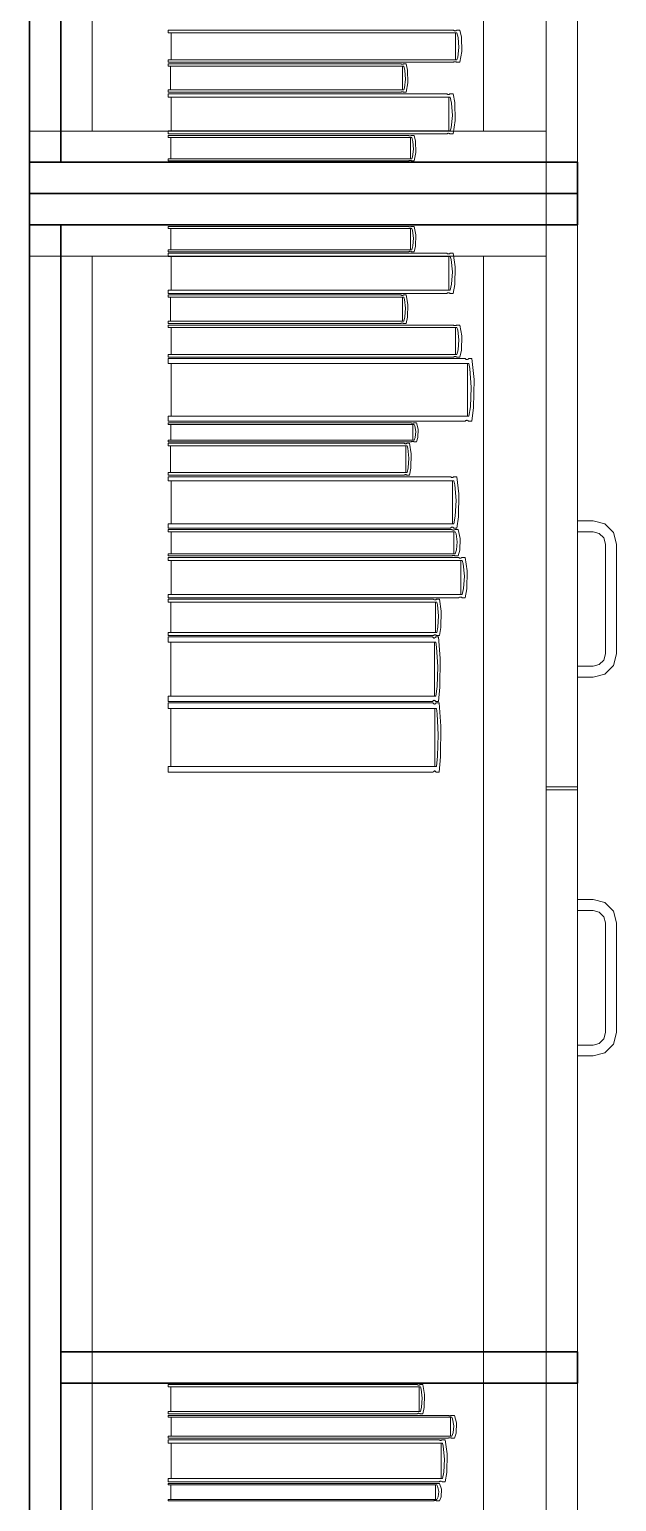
# Model space of a CAD drawing. Header units: inches. Extents: x -38 to 5698, y -33 to 92.
# Drawn here: x 130.12 to 130.495, y 10.685 to 11.626 of the extents above; entities that cross this region are included whole.
import ezdxf

# ---------------------------------------------------------------- set-up
doc = ezdxf.new("R2010")
doc.units = ezdxf.units.IN
doc.header["$MEASUREMENT"] = 0
doc.set_wipeout_variables(frame=1)
doc.linetypes.add('Wipeout_Contour', pattern=[1, 0, -1])
doc.layers.add('Interior - Mobiliario', color=7, linetype='Continuous')

msp = doc.modelspace()

# ---------------------------------------------------------------- linework, layer by layer
at = {"layer": 'Interior - Mobiliario', "color": 175, "linetype": 'Continuous', "lineweight": 13}
for p, q in [((130.13998, 11.54106), (130.13998, 13.00106)), ((130.44998, 13.00106), (130.44998, 11.54106)), ((130.15998, 12.98106), (130.15998, 11.56106)), ((130.40998, 11.56106), (130.40998, 12.98106)), ((130.44998, 12.98106), (130.44998, 11.56106)), ((130.20863, 11.62383), (130.20863, 11.62547)), ((130.20863, 11.62547), (130.39079, 11.62547)), ((130.39301, 11.62383), (130.20863, 11.62383)), ((130.2105, 11.60665), (130.2105, 11.62383)), ((130.39079, 11.62547), (130.39094, 11.62536)), ((130.39094, 11.62536), (130.39118, 11.62524)), ((130.39118, 11.62524), (130.39144, 11.62516)), ((130.39144, 11.62516), (130.39171, 11.62513)), ((130.39171, 11.62513), (130.39198, 11.62513)), ((130.39198, 11.62513), (130.39225, 11.62518)), ((130.39208, 11.62383), (130.39208, 11.60665)), ((130.39225, 11.62518), (130.39251, 11.62526)), ((130.39251, 11.62526), (130.39275, 11.62539)), ((130.39275, 11.62539), (130.39285, 11.62547)), ((130.39285, 11.62547), (130.39487, 11.62547)), ((130.39387, 11.62077), (130.39301, 11.62383)), ((130.39434, 11.61448), (130.39387, 11.62077)), ((130.39487, 11.62547), (130.39589, 11.62098)), ((130.39589, 11.62098), (130.39612, 11.61184)), ((130.39301, 11.60665), (130.39356, 11.60821)), ((130.39356, 11.60821), (130.39434, 11.61448)), ((130.39612, 11.61184), (130.39487, 11.60502)), ((130.20863, 11.60502), (130.20863, 11.60665)), ((130.20863, 11.60665), (130.39301, 11.60665)), ((130.39079, 11.60502), (130.20863, 11.60502)), ((130.20863, 11.60256), (130.20863, 11.60402)), ((130.20863, 11.60402), (130.35725, 11.60402)), ((130.35907, 11.60256), (130.20863, 11.60256)), ((130.21015, 11.58728), (130.21015, 11.60256)), ((130.35725, 11.60402), (130.35738, 11.60392)), ((130.35738, 11.60392), (130.35757, 11.60382)), ((130.35757, 11.60382), (130.35778, 11.60375)), ((130.35778, 11.60375), (130.358, 11.60371)), ((130.358, 11.60371), (130.35823, 11.60372)), ((130.35823, 11.60372), (130.35845, 11.60376)), ((130.35831, 11.60256), (130.35831, 11.58728)), ((130.35845, 11.60376), (130.35866, 11.60384)), ((130.35866, 11.60384), (130.35885, 11.60395)), ((130.35885, 11.60395), (130.35893, 11.60402)), ((130.35893, 11.60402), (130.36059, 11.60402)), ((130.35976, 11.59984), (130.35907, 11.60256)), ((130.36015, 11.59424), (130.35976, 11.59984)), ((130.36059, 11.60402), (130.36142, 11.60003)), ((130.36142, 11.60003), (130.36161, 11.59189)), ((130.39089, 11.6051), (130.39079, 11.60502)), ((130.39112, 11.60522), (130.39089, 11.6051)), ((130.39138, 11.60531), (130.39112, 11.60522)), ((130.39165, 11.60536), (130.39138, 11.60531)), ((130.39192, 11.60536), (130.39165, 11.60536)), ((130.3922, 11.60532), (130.39192, 11.60536)), ((130.39245, 11.60525), (130.3922, 11.60532)), ((130.3927, 11.60513), (130.39245, 11.60525)), ((130.39285, 11.60502), (130.3927, 11.60513)), ((130.39487, 11.60502), (130.39285, 11.60502)), ((130.35907, 11.58728), (130.35952, 11.58866)), ((130.35952, 11.58866), (130.36015, 11.59424)), ((130.36161, 11.59189), (130.36059, 11.58583)), ((130.20863, 11.58583), (130.20863, 11.58728)), ((130.20863, 11.58728), (130.35907, 11.58728)), ((130.35725, 11.58583), (130.20863, 11.58583)), ((130.20863, 11.58277), (130.20863, 11.58483)), ((130.20863, 11.58483), (130.38663, 11.58483)), ((130.3888, 11.58277), (130.20863, 11.58277)), ((130.21045, 11.56122), (130.21045, 11.58277)), ((130.35734, 11.5859), (130.35725, 11.58583)), ((130.35753, 11.58601), (130.35734, 11.5859)), ((130.35774, 11.58608), (130.35753, 11.58601)), ((130.35796, 11.58612), (130.35774, 11.58608)), ((130.35818, 11.58613), (130.35796, 11.58612)), ((130.3584, 11.5861), (130.35818, 11.58613)), ((130.35861, 11.58603), (130.3584, 11.5861)), ((130.35881, 11.58592), (130.35861, 11.58603)), ((130.35893, 11.58583), (130.35881, 11.58592)), ((130.36059, 11.58583), (130.35893, 11.58583)), ((130.38663, 11.58483), (130.38678, 11.58469)), ((130.38678, 11.58469), (130.38701, 11.58454)), ((130.38701, 11.58454), (130.38726, 11.58444)), ((130.38726, 11.58444), (130.38753, 11.5844)), ((130.38753, 11.5844), (130.3878, 11.5844)), ((130.3878, 11.5844), (130.38806, 11.58446)), ((130.38789, 11.58277), (130.38789, 11.56122)), ((130.38806, 11.58446), (130.38831, 11.58457)), ((130.38831, 11.58457), (130.38854, 11.58473)), ((130.38854, 11.58473), (130.38864, 11.58483)), ((130.38864, 11.58483), (130.39062, 11.58483)), ((130.38964, 11.57893), (130.3888, 11.58277)), ((130.39062, 11.58483), (130.39162, 11.5792)), ((130.39162, 11.5792), (130.39184, 11.56773)), ((130.38934, 11.56317), (130.3901, 11.57103)), ((130.3901, 11.57103), (130.38964, 11.57893)), ((130.40998, 11.56106), (130.15998, 11.56106)), ((130.20863, 11.55917), (130.20863, 11.56122)), ((130.20863, 11.56122), (130.3888, 11.56122)), ((130.3888, 11.56122), (130.38934, 11.56317)), ((130.39184, 11.56773), (130.39062, 11.55917)), ((130.44998, 11.56106), (130.40998, 11.56106)), ((130.38663, 11.55917), (130.20863, 11.55917)), ((130.20863, 11.55688), (130.20863, 11.55817)), ((130.20863, 11.55817), (130.36224, 11.55817)), ((130.36412, 11.55688), (130.20863, 11.55688)), ((130.36224, 11.55817), (130.36237, 11.55809)), ((130.36237, 11.55809), (130.36257, 11.55799)), ((130.36257, 11.55799), (130.36279, 11.55793)), ((130.36279, 11.55793), (130.36302, 11.5579)), ((130.36302, 11.5579), (130.36325, 11.55791)), ((130.36325, 11.55791), (130.36348, 11.55794)), ((130.36348, 11.55794), (130.36369, 11.55801)), ((130.36369, 11.55801), (130.36389, 11.55811)), ((130.36389, 11.55811), (130.36398, 11.55817)), ((130.36398, 11.55817), (130.36569, 11.55817)), ((130.36484, 11.55447), (130.36412, 11.55688)), ((130.36524, 11.54951), (130.36484, 11.55447)), ((130.36569, 11.55817), (130.36654, 11.55464)), ((130.36654, 11.55464), (130.36674, 11.54743)), ((130.38673, 11.55927), (130.38663, 11.55917)), ((130.38696, 11.55943), (130.38673, 11.55927)), ((130.38721, 11.55954), (130.38696, 11.55943)), ((130.38747, 11.55959), (130.38721, 11.55954)), ((130.38774, 11.5596), (130.38747, 11.55959)), ((130.388, 11.55955), (130.38774, 11.5596)), ((130.38826, 11.55946), (130.388, 11.55955)), ((130.38849, 11.55931), (130.38826, 11.55946)), ((130.38864, 11.55917), (130.38849, 11.55931)), ((130.39062, 11.55917), (130.38864, 11.55917)), ((130.44998, 11.54106), (130.13998, 11.54106)), ((130.13998, 11.50106), (130.13998, 10.04106)), ((130.44998, 11.50106), (130.13998, 11.50106)), ((130.36654, 11.48747), (130.36674, 11.49468)), ((130.44998, 10.04106), (130.44998, 11.50106)), ((130.36412, 11.48523), (130.20863, 11.48523)), ((130.20863, 11.48523), (130.20863, 11.48394)), ((130.36484, 11.48764), (130.36412, 11.48523)), ((130.36524, 11.4926), (130.36484, 11.48764)), ((130.36569, 11.48394), (130.36654, 11.48747)), ((130.40998, 11.48106), (130.15998, 11.48106)), ((130.20863, 11.48394), (130.36224, 11.48394)), ((130.38663, 11.48294), (130.20863, 11.48294)), ((130.20863, 11.48294), (130.20863, 11.48089)), ((130.20863, 11.48089), (130.3888, 11.48089)), ((130.21045, 11.48089), (130.21045, 11.45934)), ((130.36224, 11.48394), (130.36237, 11.48403)), ((130.36237, 11.48403), (130.36257, 11.48412)), ((130.36257, 11.48412), (130.36279, 11.48418)), ((130.36279, 11.48418), (130.36302, 11.48421)), ((130.36302, 11.48421), (130.36325, 11.4842)), ((130.36325, 11.4842), (130.36348, 11.48417)), ((130.36348, 11.48417), (130.36369, 11.4841)), ((130.36369, 11.4841), (130.36389, 11.484)), ((130.36389, 11.484), (130.36398, 11.48394)), ((130.36398, 11.48394), (130.36569, 11.48394)), ((130.38673, 11.48284), (130.38663, 11.48294)), ((130.38696, 11.48268), (130.38673, 11.48284)), ((130.38721, 11.48257), (130.38696, 11.48268)), ((130.38747, 11.48252), (130.38721, 11.48257)), ((130.38774, 11.48251), (130.38747, 11.48252)), ((130.388, 11.48256), (130.38774, 11.48251)), ((130.38789, 11.45934), (130.38789, 11.48089)), ((130.38826, 11.48266), (130.388, 11.48256)), ((130.38849, 11.4828), (130.38826, 11.48266)), ((130.38864, 11.48294), (130.38849, 11.4828)), ((130.39062, 11.48294), (130.38864, 11.48294)), ((130.3888, 11.48089), (130.38934, 11.47894)), ((130.38934, 11.47894), (130.3901, 11.47108)), ((130.39184, 11.47438), (130.39062, 11.48294)), ((130.44998, 11.48106), (130.40998, 11.48106)), ((130.3901, 11.47108), (130.38964, 11.46318)), ((130.39162, 11.46291), (130.39184, 11.47438)), ((130.3888, 11.45934), (130.20863, 11.45934)), ((130.20863, 11.45934), (130.20863, 11.45729)), ((130.20863, 11.45729), (130.38663, 11.45729)), ((130.38663, 11.45729), (130.38678, 11.45742)), ((130.38678, 11.45742), (130.38701, 11.45757)), ((130.38701, 11.45757), (130.38726, 11.45767)), ((130.38726, 11.45767), (130.38753, 11.45771)), ((130.38753, 11.45771), (130.3878, 11.45771)), ((130.3878, 11.45771), (130.38806, 11.45765)), ((130.38806, 11.45765), (130.38831, 11.45754)), ((130.38831, 11.45754), (130.38854, 11.45739)), ((130.38854, 11.45739), (130.38864, 11.45729)), ((130.38864, 11.45729), (130.39062, 11.45729)), ((130.38964, 11.46318), (130.3888, 11.45934)), ((130.39062, 11.45729), (130.39162, 11.46291)), ((130.35725, 11.45629), (130.20863, 11.45629)), ((130.20863, 11.45629), (130.20863, 11.45483)), ((130.20863, 11.45483), (130.35907, 11.45483)), ((130.21015, 11.45483), (130.21015, 11.43955)), ((130.35734, 11.45622), (130.35725, 11.45629)), ((130.35753, 11.4561), (130.35734, 11.45622)), ((130.35774, 11.45603), (130.35753, 11.4561)), ((130.35796, 11.45599), (130.35774, 11.45603)), ((130.35818, 11.45598), (130.35796, 11.45599)), ((130.3584, 11.45602), (130.35818, 11.45598)), ((130.35831, 11.43955), (130.35831, 11.45483)), ((130.35861, 11.45608), (130.3584, 11.45602)), ((130.35881, 11.45619), (130.35861, 11.45608)), ((130.35893, 11.45629), (130.35881, 11.45619)), ((130.36059, 11.45629), (130.35893, 11.45629)), ((130.35907, 11.45483), (130.35952, 11.45345)), ((130.35952, 11.45345), (130.36015, 11.44787)), ((130.36015, 11.44787), (130.35976, 11.44227)), ((130.36161, 11.45022), (130.36059, 11.45629)), ((130.36142, 11.44208), (130.36161, 11.45022)), ((130.35907, 11.43955), (130.20863, 11.43955)), ((130.20863, 11.43955), (130.20863, 11.43809)), ((130.20863, 11.43809), (130.35725, 11.43809)), ((130.35725, 11.43809), (130.35738, 11.43819)), ((130.35738, 11.43819), (130.35757, 11.43829)), ((130.35757, 11.43829), (130.35778, 11.43836)), ((130.35778, 11.43836), (130.358, 11.4384)), ((130.358, 11.4384), (130.35823, 11.43839)), ((130.35823, 11.43839), (130.35845, 11.43835)), ((130.35845, 11.43835), (130.35866, 11.43827)), ((130.35866, 11.43827), (130.35885, 11.43816)), ((130.35885, 11.43816), (130.35893, 11.43809)), ((130.35893, 11.43809), (130.36059, 11.43809)), ((130.35976, 11.44227), (130.35907, 11.43955)), ((130.36059, 11.43809), (130.36142, 11.44208)), ((130.39079, 11.43709), (130.20863, 11.43709)), ((130.20863, 11.43709), (130.20863, 11.43546)), ((130.20863, 11.43546), (130.39301, 11.43546)), ((130.2105, 11.43546), (130.2105, 11.41828)), ((130.39089, 11.43701), (130.39079, 11.43709)), ((130.39112, 11.43689), (130.39089, 11.43701)), ((130.39138, 11.4368), (130.39112, 11.43689)), ((130.39165, 11.43676), (130.39138, 11.4368)), ((130.39192, 11.43675), (130.39165, 11.43676)), ((130.3922, 11.43679), (130.39192, 11.43675)), ((130.39208, 11.41828), (130.39208, 11.43546)), ((130.39245, 11.43687), (130.3922, 11.43679)), ((130.3927, 11.43698), (130.39245, 11.43687)), ((130.39285, 11.43709), (130.3927, 11.43698)), ((130.39487, 11.43709), (130.39285, 11.43709)), ((130.39301, 11.43546), (130.39356, 11.43391)), ((130.39356, 11.43391), (130.39434, 11.42764)), ((130.39612, 11.43027), (130.39487, 11.43709)), ((130.39589, 11.42113), (130.39612, 11.43027)), ((130.39387, 11.42134), (130.39301, 11.41828)), ((130.39434, 11.42764), (130.39387, 11.42134)), ((130.39487, 11.41664), (130.39589, 11.42113)), ((130.39301, 11.41828), (130.20863, 11.41828)), ((130.20863, 11.41828), (130.20863, 11.41664)), ((130.20863, 11.41664), (130.39079, 11.41664)), ((130.39839, 11.41564), (130.20863, 11.41564)), ((130.20863, 11.41564), (130.20863, 11.41244)), ((130.20863, 11.41244), (130.4007, 11.41244)), ((130.21057, 11.41244), (130.21057, 11.37879)), ((130.39079, 11.41664), (130.39094, 11.41675)), ((130.39094, 11.41675), (130.39118, 11.41687)), ((130.39118, 11.41687), (130.39144, 11.41695)), ((130.39144, 11.41695), (130.39171, 11.41698)), ((130.39171, 11.41698), (130.39198, 11.41698)), ((130.39198, 11.41698), (130.39225, 11.41693)), ((130.39225, 11.41693), (130.39251, 11.41685)), ((130.39251, 11.41685), (130.39275, 11.41672)), ((130.39275, 11.41672), (130.39285, 11.41664)), ((130.39285, 11.41664), (130.39487, 11.41664)), ((130.39849, 11.41549), (130.39839, 11.41564)), ((130.39874, 11.41524), (130.39849, 11.41549)), ((130.399, 11.41507), (130.39874, 11.41524)), ((130.39928, 11.41498), (130.399, 11.41507)), ((130.39957, 11.41497), (130.39928, 11.41498)), ((130.39985, 11.41505), (130.39957, 11.41497)), ((130.39973, 11.37879), (130.39973, 11.41244)), ((130.40012, 11.4152), (130.39985, 11.41505)), ((130.40037, 11.41543), (130.40012, 11.4152)), ((130.40053, 11.41564), (130.40037, 11.41543)), ((130.40264, 11.41564), (130.40053, 11.41564)), ((130.4007, 11.41244), (130.40128, 11.4094)), ((130.40395, 11.40229), (130.40264, 11.41564)), ((130.40128, 11.4094), (130.40209, 11.39712)), ((130.4037, 11.38437), (130.40395, 11.40229)), ((130.40209, 11.39712), (130.40159, 11.38479)), ((130.40159, 11.38479), (130.4007, 11.37879)), ((130.40264, 11.37559), (130.4037, 11.38437)), ((130.4007, 11.37879), (130.20863, 11.37879)), ((130.20863, 11.37879), (130.20863, 11.37559)), ((130.20863, 11.37559), (130.39839, 11.37559)), ((130.36378, 11.37459), (130.20863, 11.37459)), ((130.20863, 11.37459), (130.20863, 11.37363)), ((130.20863, 11.37363), (130.36567, 11.37363)), ((130.21022, 11.37363), (130.21022, 11.36351)), ((130.36387, 11.37454), (130.36378, 11.37459)), ((130.36407, 11.37447), (130.36387, 11.37454)), ((130.36428, 11.37442), (130.36407, 11.37447)), ((130.36451, 11.37439), (130.36428, 11.37442)), ((130.36475, 11.37439), (130.36451, 11.37439)), ((130.36498, 11.37441), (130.36475, 11.37439)), ((130.36488, 11.36351), (130.36488, 11.37363)), ((130.3652, 11.37446), (130.36498, 11.37441)), ((130.3654, 11.37452), (130.3652, 11.37446)), ((130.36554, 11.37459), (130.3654, 11.37452)), ((130.36726, 11.37459), (130.36554, 11.37459)), ((130.36567, 11.37363), (130.36614, 11.37271)), ((130.36614, 11.37271), (130.36681, 11.36902)), ((130.36832, 11.37057), (130.36726, 11.37459)), ((130.39839, 11.37559), (130.39854, 11.3758)), ((130.39854, 11.3758), (130.39879, 11.37603)), ((130.39879, 11.37603), (130.39907, 11.37619)), ((130.39907, 11.37619), (130.39935, 11.37626)), ((130.39935, 11.37626), (130.39963, 11.37625)), ((130.39963, 11.37625), (130.39991, 11.37616)), ((130.39991, 11.37616), (130.40018, 11.37599)), ((130.40018, 11.37599), (130.40043, 11.37574)), ((130.40043, 11.37574), (130.40053, 11.37559)), ((130.40053, 11.37559), (130.40264, 11.37559)), ((130.36567, 11.36351), (130.20863, 11.36351)), ((130.20863, 11.36351), (130.20863, 11.36255)), ((130.36411, 11.36268), (130.36433, 11.36273)), ((130.36433, 11.36273), (130.36457, 11.36275)), ((130.36457, 11.36275), (130.3648, 11.36275)), ((130.3648, 11.36275), (130.36503, 11.36272)), ((130.36503, 11.36272), (130.36525, 11.36267)), ((130.3664, 11.36532), (130.36567, 11.36351)), ((130.36681, 11.36902), (130.3664, 11.36532)), ((130.36726, 11.36255), (130.36813, 11.36519)), ((130.36813, 11.36519), (130.36832, 11.37057)), ((130.20863, 11.36255), (130.36378, 11.36255)), ((130.35936, 11.36155), (130.20863, 11.36155)), ((130.20863, 11.36155), (130.20863, 11.35992)), ((130.20863, 11.35992), (130.36121, 11.35992)), ((130.21017, 11.35992), (130.21017, 11.3428)), ((130.35945, 11.36147), (130.35936, 11.36155)), ((130.35964, 11.36135), (130.35945, 11.36147)), ((130.35986, 11.36126), (130.35964, 11.36135)), ((130.36008, 11.36121), (130.35986, 11.36126)), ((130.36031, 11.36121), (130.36008, 11.36121)), ((130.36053, 11.36125), (130.36031, 11.36121)), ((130.36044, 11.3428), (130.36044, 11.35992)), ((130.36075, 11.36132), (130.36053, 11.36125)), ((130.36094, 11.36144), (130.36075, 11.36132)), ((130.36107, 11.36155), (130.36094, 11.36144)), ((130.36275, 11.36155), (130.36107, 11.36155)), ((130.36121, 11.35992), (130.36166, 11.35837)), ((130.36166, 11.35837), (130.36231, 11.35213)), ((130.36378, 11.35475), (130.36275, 11.36155)), ((130.36359, 11.34564), (130.36378, 11.35475)), ((130.36378, 11.36255), (130.36391, 11.36262)), ((130.36391, 11.36262), (130.36411, 11.36268)), ((130.36525, 11.36267), (130.36545, 11.3626)), ((130.36545, 11.3626), (130.36554, 11.36255)), ((130.36554, 11.36255), (130.36726, 11.36255)), ((130.36191, 11.34585), (130.36121, 11.3428)), ((130.36231, 11.35213), (130.36191, 11.34585)), ((130.36275, 11.34117), (130.36359, 11.34564)), ((130.36121, 11.3428), (130.20863, 11.3428)), ((130.20863, 11.3428), (130.20863, 11.34117)), ((130.20863, 11.34117), (130.35936, 11.34117)), ((130.38893, 11.34017), (130.20863, 11.34017)), ((130.20863, 11.34017), (130.20863, 11.33755)), ((130.20863, 11.33755), (130.39113, 11.33755)), ((130.21048, 11.33755), (130.21048, 11.31)), ((130.35936, 11.34117), (130.35949, 11.34128)), ((130.35949, 11.34128), (130.35969, 11.3414)), ((130.35969, 11.3414), (130.35991, 11.34148)), ((130.35991, 11.34148), (130.36013, 11.34151)), ((130.36013, 11.34151), (130.36036, 11.34151)), ((130.36036, 11.34151), (130.36058, 11.34146)), ((130.36058, 11.34146), (130.36079, 11.34137)), ((130.36079, 11.34137), (130.36099, 11.34125)), ((130.36099, 11.34125), (130.36107, 11.34117)), ((130.36107, 11.34117), (130.36275, 11.34117)), ((130.38903, 11.34004), (130.38893, 11.34017)), ((130.38926, 11.33985), (130.38903, 11.34004)), ((130.38952, 11.33971), (130.38926, 11.33985)), ((130.38978, 11.33963), (130.38952, 11.33971)), ((130.39005, 11.33962), (130.38978, 11.33963)), ((130.39032, 11.33968), (130.39005, 11.33962)), ((130.39021, 11.31), (130.39021, 11.33755)), ((130.39058, 11.33981), (130.39032, 11.33968)), ((130.39082, 11.34), (130.39058, 11.33981)), ((130.39097, 11.34017), (130.39082, 11.34)), ((130.39297, 11.34017), (130.39097, 11.34017)), ((130.39113, 11.33755), (130.39168, 11.33506)), ((130.39168, 11.33506), (130.39245, 11.325)), ((130.39421, 11.32923), (130.39297, 11.34017)), ((130.39398, 11.31457), (130.39421, 11.32923)), ((130.39245, 11.325), (130.39198, 11.31491)), ((130.39113, 11.31), (130.20863, 11.31)), ((130.20863, 11.31), (130.20863, 11.30737)), ((130.20863, 11.30737), (130.38893, 11.30737)), ((130.38973, 11.30637), (130.20863, 11.30637)), ((130.20863, 11.30637), (130.20863, 11.30503)), ((130.38893, 11.30737), (130.38908, 11.30755)), ((130.38908, 11.30755), (130.38932, 11.30774)), ((130.38932, 11.30774), (130.38957, 11.30786)), ((130.38957, 11.30786), (130.38984, 11.30792)), ((130.38983, 11.30631), (130.38973, 11.30637)), ((130.39006, 11.30621), (130.38983, 11.30631)), ((130.38984, 11.30792), (130.39011, 11.30791)), ((130.39011, 11.30791), (130.39038, 11.30784)), ((130.39038, 11.30784), (130.39063, 11.3077)), ((130.39063, 11.3077), (130.39087, 11.3075)), ((130.39087, 11.3075), (130.39097, 11.30737)), ((130.39097, 11.30737), (130.39297, 11.30737)), ((130.39198, 11.31491), (130.39113, 11.31)), ((130.39162, 11.30628), (130.39139, 11.30619)), ((130.39178, 11.30637), (130.39162, 11.30628)), ((130.39379, 11.30637), (130.39178, 11.30637)), ((130.39297, 11.30737), (130.39398, 11.31457)), ((130.39503, 11.30078), (130.39379, 11.30637)), ((130.47998, 11.31206), (130.46998, 11.31206)), ((130.46998, 11.31206), (130.46998, 11.30506)), ((130.48748, 11.31005), (130.47998, 11.31206)), ((130.49297, 11.30456), (130.48748, 11.31005)), ((130.20863, 11.30503), (130.39194, 11.30503)), ((130.21048, 11.30503), (130.21048, 11.29095)), ((130.39032, 11.30614), (130.39006, 11.30621)), ((130.39058, 11.3061), (130.39032, 11.30614)), ((130.39086, 11.30609), (130.39058, 11.3061)), ((130.39113, 11.30612), (130.39086, 11.30609)), ((130.39101, 11.29095), (130.39101, 11.30503)), ((130.39139, 11.30619), (130.39113, 11.30612)), ((130.39194, 11.30503), (130.39249, 11.30376)), ((130.39249, 11.30376), (130.39326, 11.29862)), ((130.39326, 11.29862), (130.39279, 11.29346)), ((130.3948, 11.29328), (130.39503, 11.30078)), ((130.46998, 11.30506), (130.47998, 11.30506)), ((130.47998, 11.30506), (130.48398, 11.30398)), ((130.48398, 11.30398), (130.4869, 11.30106)), ((130.4869, 11.30106), (130.48798, 11.29706)), ((130.48798, 11.29706), (130.48798, 11.22706)), ((130.49498, 11.29706), (130.49297, 11.30456)), ((130.49498, 11.22706), (130.49498, 11.29706)), ((130.39194, 11.29095), (130.20863, 11.29095)), ((130.20863, 11.29095), (130.20863, 11.28961)), ((130.20863, 11.28961), (130.38973, 11.28961)), ((130.39417, 11.28861), (130.20863, 11.28861)), ((130.20863, 11.28861), (130.20863, 11.28655)), ((130.38973, 11.28961), (130.38988, 11.2897)), ((130.38988, 11.2897), (130.39012, 11.28979)), ((130.39012, 11.28979), (130.39038, 11.28986)), ((130.39038, 11.28986), (130.39064, 11.28989)), ((130.39064, 11.28989), (130.39092, 11.28988)), ((130.39092, 11.28988), (130.39119, 11.28985)), ((130.39119, 11.28985), (130.39144, 11.28977)), ((130.39144, 11.28977), (130.39167, 11.28967)), ((130.39167, 11.28967), (130.39178, 11.28961)), ((130.39178, 11.28961), (130.39379, 11.28961)), ((130.39279, 11.29346), (130.39194, 11.29095)), ((130.39379, 11.28961), (130.3948, 11.29328)), ((130.39427, 11.28851), (130.39417, 11.28861)), ((130.39451, 11.28835), (130.39427, 11.28851)), ((130.39477, 11.28824), (130.39451, 11.28835)), ((130.39505, 11.28818), (130.39477, 11.28824)), ((130.39533, 11.28818), (130.39505, 11.28818)), ((130.3956, 11.28822), (130.39533, 11.28818)), ((130.39587, 11.28832), (130.3956, 11.28822)), ((130.39611, 11.28847), (130.39587, 11.28832)), ((130.39627, 11.28861), (130.39611, 11.28847)), ((130.39833, 11.28861), (130.39627, 11.28861)), ((130.39961, 11.28002), (130.39833, 11.28861)), ((130.20863, 11.28655), (130.39644, 11.28655)), ((130.21053, 11.28655), (130.21053, 11.26493)), ((130.39549, 11.26493), (130.39549, 11.28655)), ((130.39644, 11.28655), (130.397, 11.2846)), ((130.397, 11.2846), (130.39779, 11.2767)), ((130.39937, 11.26851), (130.39961, 11.28002)), ((130.39731, 11.26878), (130.39644, 11.26493)), ((130.39779, 11.2767), (130.39731, 11.26878)), ((130.39644, 11.26493), (130.20863, 11.26493)), ((130.20863, 11.26493), (130.20863, 11.26287)), ((130.20863, 11.26287), (130.39417, 11.26287)), ((130.37804, 11.26187), (130.20863, 11.26187)), ((130.20863, 11.26187), (130.20863, 11.26002)), ((130.20863, 11.26002), (130.38011, 11.26002)), ((130.21037, 11.26002), (130.21037, 11.24062)), ((130.37813, 11.26178), (130.37804, 11.26187)), ((130.37835, 11.26164), (130.37813, 11.26178)), ((130.37859, 11.26154), (130.37835, 11.26164)), ((130.37884, 11.26149), (130.37859, 11.26154)), ((130.3791, 11.26148), (130.37884, 11.26149)), ((130.37935, 11.26152), (130.3791, 11.26148)), ((130.37924, 11.24062), (130.37924, 11.26002)), ((130.37959, 11.26161), (130.37935, 11.26152)), ((130.37981, 11.26174), (130.37959, 11.26161)), ((130.37996, 11.26187), (130.37981, 11.26174)), ((130.38184, 11.26187), (130.37996, 11.26187)), ((130.38011, 11.26002), (130.38062, 11.25827)), ((130.383, 11.25417), (130.38184, 11.26187)), ((130.39417, 11.26287), (130.39432, 11.263)), ((130.39432, 11.263), (130.39457, 11.26315)), ((130.39457, 11.26315), (130.39483, 11.26325)), ((130.39483, 11.26325), (130.39511, 11.2633)), ((130.39511, 11.2633), (130.39539, 11.26329)), ((130.39539, 11.26329), (130.39566, 11.26323)), ((130.39566, 11.26323), (130.39592, 11.26312)), ((130.39592, 11.26312), (130.39616, 11.26297)), ((130.39616, 11.26297), (130.39627, 11.26287)), ((130.39627, 11.26287), (130.39833, 11.26287)), ((130.39833, 11.26287), (130.39937, 11.26851)), ((130.38062, 11.25827), (130.38134, 11.25119)), ((130.38134, 11.25119), (130.3809, 11.24408)), ((130.38279, 11.24384), (130.383, 11.25417)), ((130.38011, 11.24062), (130.20863, 11.24062)), ((130.20863, 11.24062), (130.20863, 11.23877)), ((130.3809, 11.24408), (130.38011, 11.24062)), ((130.38184, 11.23877), (130.38279, 11.24384)), ((130.20863, 11.23877), (130.37804, 11.23877)), ((130.37746, 11.23777), (130.20863, 11.23777)), ((130.20863, 11.23777), (130.20863, 11.23448)), ((130.20863, 11.23448), (130.37952, 11.23448)), ((130.21036, 11.23448), (130.21036, 11.19991)), ((130.37756, 11.23761), (130.37746, 11.23777)), ((130.37778, 11.23736), (130.37756, 11.23761)), ((130.37801, 11.23719), (130.37778, 11.23736)), ((130.37826, 11.2371), (130.37801, 11.23719)), ((130.37804, 11.23877), (130.37818, 11.2389)), ((130.37818, 11.2389), (130.3784, 11.23903)), ((130.37852, 11.23709), (130.37826, 11.2371)), ((130.3784, 11.23903), (130.37865, 11.23912)), ((130.37877, 11.23716), (130.37852, 11.23709)), ((130.37865, 11.23912), (130.3789, 11.23916)), ((130.37866, 11.19991), (130.37866, 11.23448)), ((130.37901, 11.23732), (130.37877, 11.23716)), ((130.3789, 11.23916), (130.37915, 11.23915)), ((130.37923, 11.23755), (130.37901, 11.23732)), ((130.37915, 11.23915), (130.3794, 11.2391)), ((130.37937, 11.23777), (130.37923, 11.23755)), ((130.38125, 11.23777), (130.37937, 11.23777)), ((130.3794, 11.2391), (130.37964, 11.239)), ((130.37952, 11.23448), (130.38004, 11.23136)), ((130.37964, 11.239), (130.37986, 11.23886)), ((130.37986, 11.23886), (130.37996, 11.23877)), ((130.37996, 11.23877), (130.38184, 11.23877)), ((130.38004, 11.23136), (130.38076, 11.21874)), ((130.38241, 11.22405), (130.38125, 11.23777)), ((130.3822, 11.20564), (130.38241, 11.22405)), ((130.4869, 11.22306), (130.48398, 11.22013)), ((130.48798, 11.22706), (130.4869, 11.22306)), ((130.49297, 11.21956), (130.49498, 11.22706)), ((130.38076, 11.21874), (130.38032, 11.20607)), ((130.46998, 11.21906), (130.46998, 11.21206)), ((130.47998, 11.21906), (130.46998, 11.21906)), ((130.48398, 11.22013), (130.47998, 11.21906)), ((130.47998, 11.21206), (130.48748, 11.21407)), ((130.48748, 11.21407), (130.49297, 11.21956)), ((130.38032, 11.20607), (130.37952, 11.19991)), ((130.38125, 11.19662), (130.3822, 11.20564)), ((130.46998, 11.21206), (130.47998, 11.21206)), ((130.37952, 11.19991), (130.20863, 11.19991)), ((130.20863, 11.19991), (130.20863, 11.19662)), ((130.20863, 11.19662), (130.37746, 11.19662)), ((130.3778, 11.19562), (130.20863, 11.19562)), ((130.20863, 11.19562), (130.20863, 11.19208)), ((130.37746, 11.19662), (130.3776, 11.19684)), ((130.3776, 11.19684), (130.37783, 11.19707)), ((130.3779, 11.19544), (130.3778, 11.19562)), ((130.37783, 11.19707), (130.37807, 11.19723)), ((130.37812, 11.19518), (130.3779, 11.19544)), ((130.37807, 11.19723), (130.37832, 11.1973)), ((130.37835, 11.19499), (130.37812, 11.19518)), ((130.37832, 11.1973), (130.37857, 11.19729)), ((130.3786, 11.19489), (130.37835, 11.19499)), ((130.37857, 11.19729), (130.37882, 11.1972)), ((130.37886, 11.19488), (130.3786, 11.19489)), ((130.37882, 11.1972), (130.37906, 11.19703)), ((130.37911, 11.19496), (130.37886, 11.19488)), ((130.37906, 11.19703), (130.37928, 11.19678)), ((130.37935, 11.19513), (130.37911, 11.19496)), ((130.37928, 11.19678), (130.37937, 11.19662)), ((130.37958, 11.19538), (130.37935, 11.19513)), ((130.37937, 11.19662), (130.38125, 11.19662)), ((130.37972, 11.19562), (130.37958, 11.19538)), ((130.3816, 11.19562), (130.37972, 11.19562)), ((130.38276, 11.18088), (130.3816, 11.19562)), ((130.20863, 11.19208), (130.37987, 11.19208)), ((130.21036, 11.19208), (130.21036, 11.15497)), ((130.379, 11.15497), (130.379, 11.19208)), ((130.37987, 11.19208), (130.38038, 11.18873)), ((130.38038, 11.18873), (130.3811, 11.17518)), ((130.3811, 11.17518), (130.38066, 11.16158)), ((130.38254, 11.16112), (130.38276, 11.18088)), ((130.38066, 11.16158), (130.37987, 11.15497)), ((130.3816, 11.15143), (130.38254, 11.16112)), ((130.37987, 11.15497), (130.20863, 11.15497)), ((130.20863, 11.15497), (130.20863, 11.15143)), ((130.20863, 11.15143), (130.3778, 11.15143)), ((130.3778, 11.15143), (130.37794, 11.15167)), ((130.37794, 11.15167), (130.37817, 11.15192)), ((130.37817, 11.15192), (130.37841, 11.15209)), ((130.37841, 11.15209), (130.37866, 11.15217)), ((130.37866, 11.15217), (130.37892, 11.15216)), ((130.37892, 11.15216), (130.37917, 11.15206)), ((130.37917, 11.15206), (130.3794, 11.15187)), ((130.3794, 11.15187), (130.37962, 11.1516)), ((130.37962, 11.1516), (130.37972, 11.15143)), ((130.37972, 11.15143), (130.3816, 11.15143)), ((130.46998, 11.14206), (130.44998, 11.14206)), ((130.46998, 11.14006), (130.44998, 11.14006)), ((130.46998, 11.07006), (130.47998, 11.07006)), ((130.46998, 11.06306), (130.46998, 11.07006)), ((130.47998, 11.06306), (130.46998, 11.06306)), ((130.47998, 11.07006), (130.48748, 11.06805)), ((130.48398, 11.06198), (130.47998, 11.06306)), ((130.4869, 11.05906), (130.48398, 11.06198)), ((130.48748, 11.06805), (130.49297, 11.06256)), ((130.49297, 11.06256), (130.49498, 11.05506)), ((130.48798, 11.05506), (130.4869, 11.05906)), ((130.48798, 10.98506), (130.48798, 11.05506)), ((130.49498, 11.05506), (130.49498, 10.98506)), ((130.46998, 10.97706), (130.47998, 10.97706)), ((130.46998, 10.97006), (130.46998, 10.97706)), ((130.47998, 10.97706), (130.48398, 10.97813)), ((130.48398, 10.97813), (130.4869, 10.98106)), ((130.4869, 10.98106), (130.48798, 10.98506)), ((130.49297, 10.97756), (130.48748, 10.97207)), ((130.49498, 10.98506), (130.49297, 10.97756)), ((130.47998, 10.97006), (130.46998, 10.97006)), ((130.48748, 10.97207), (130.47998, 10.97006)), ((130.37085, 10.75143), (130.37043, 10.74569)), ((130.3722, 10.7455), (130.37241, 10.75384)), ((130.36969, 10.7429), (130.20863, 10.7429)), ((130.20863, 10.7429), (130.20863, 10.74141)), ((130.37043, 10.74569), (130.36969, 10.7429)), ((130.37131, 10.74141), (130.3722, 10.7455)), ((130.20863, 10.74141), (130.36774, 10.74141)), ((130.38755, 10.74041), (130.20863, 10.74041)), ((130.20863, 10.74041), (130.20863, 10.73925)), ((130.20863, 10.73925), (130.38973, 10.73925)), ((130.21046, 10.73925), (130.21046, 10.72705)), ((130.36774, 10.74141), (130.36788, 10.74151)), ((130.36788, 10.74151), (130.36809, 10.74161)), ((130.36809, 10.74161), (130.36831, 10.74169)), ((130.36831, 10.74169), (130.36855, 10.74172)), ((130.36855, 10.74172), (130.36879, 10.74172)), ((130.36879, 10.74172), (130.36903, 10.74167)), ((130.36903, 10.74167), (130.36925, 10.74159)), ((130.36925, 10.74159), (130.36946, 10.74148)), ((130.36946, 10.74148), (130.36955, 10.74141)), ((130.36955, 10.74141), (130.37131, 10.74141)), ((130.38765, 10.74035), (130.38755, 10.74041)), ((130.38788, 10.74026), (130.38765, 10.74035)), ((130.38813, 10.7402), (130.38788, 10.74026)), ((130.3884, 10.74017), (130.38813, 10.7402)), ((130.38867, 10.74017), (130.3884, 10.74017)), ((130.38893, 10.74019), (130.38867, 10.74017)), ((130.38882, 10.72705), (130.38882, 10.73925)), ((130.38919, 10.74025), (130.38893, 10.74019)), ((130.38942, 10.74033), (130.38919, 10.74025)), ((130.38957, 10.74041), (130.38942, 10.74033)), ((130.39156, 10.74041), (130.38957, 10.74041)), ((130.38973, 10.73925), (130.39028, 10.73815)), ((130.39028, 10.73815), (130.39104, 10.73369)), ((130.39104, 10.73369), (130.39057, 10.72923)), ((130.39279, 10.73557), (130.39156, 10.74041)), ((130.39256, 10.72907), (130.39279, 10.73557)), ((130.38973, 10.72705), (130.20863, 10.72705)), ((130.20863, 10.72705), (130.20863, 10.72589)), ((130.20863, 10.72589), (130.38755, 10.72589)), ((130.38167, 10.72489), (130.20863, 10.72489)), ((130.20863, 10.72489), (130.20863, 10.72273)), ((130.38177, 10.72478), (130.38167, 10.72489)), ((130.38199, 10.72462), (130.38177, 10.72478)), ((130.38223, 10.72451), (130.38199, 10.72462)), ((130.38249, 10.72445), (130.38223, 10.72451)), ((130.38275, 10.72444), (130.38249, 10.72445)), ((130.38301, 10.72449), (130.38275, 10.72444)), ((130.38326, 10.72459), (130.38301, 10.72449)), ((130.38348, 10.72474), (130.38326, 10.72459)), ((130.38363, 10.72489), (130.38348, 10.72474)), ((130.38555, 10.72489), (130.38363, 10.72489)), ((130.38674, 10.71591), (130.38555, 10.72489)), ((130.38755, 10.72589), (130.3877, 10.72597)), ((130.3877, 10.72597), (130.38793, 10.72605)), ((130.38793, 10.72605), (130.38819, 10.72611)), ((130.38819, 10.72611), (130.38846, 10.72613)), ((130.38846, 10.72613), (130.38873, 10.72613)), ((130.38873, 10.72613), (130.38899, 10.7261)), ((130.38899, 10.7261), (130.38924, 10.72603)), ((130.38924, 10.72603), (130.38947, 10.72595)), ((130.38947, 10.72595), (130.38957, 10.72589)), ((130.38957, 10.72589), (130.39156, 10.72589)), ((130.39057, 10.72923), (130.38973, 10.72705)), ((130.39156, 10.72589), (130.39256, 10.72907)), ((130.20863, 10.72273), (130.38378, 10.72273)), ((130.3829, 10.72273), (130.2104, 10.72273)), ((130.2104, 10.72273), (130.2104, 10.70012)), ((130.3829, 10.70012), (130.3829, 10.72273)), ((130.38378, 10.72273), (130.38431, 10.72069)), ((130.38431, 10.72069), (130.38505, 10.71244)), ((130.38652, 10.70387), (130.38674, 10.71591)), ((130.38505, 10.71244), (130.3846, 10.70415)), ((130.38378, 10.70012), (130.20863, 10.70012)), ((130.20863, 10.70012), (130.20863, 10.69796)), ((130.20863, 10.69796), (130.38167, 10.69796)), ((130.3781, 10.69696), (130.20863, 10.69696)), ((130.20863, 10.69696), (130.20863, 10.69607)), ((130.20863, 10.69607), (130.38017, 10.69607)), ((130.21037, 10.69607), (130.21037, 10.68674)), ((130.2104, 10.70012), (130.3829, 10.70012)), ((130.3782, 10.69692), (130.3781, 10.69696)), ((130.37842, 10.69685), (130.3782, 10.69692)), ((130.37865, 10.6968), (130.37842, 10.69685)), ((130.37891, 10.69678), (130.37865, 10.6968)), ((130.37916, 10.69678), (130.37891, 10.69678)), ((130.37941, 10.6968), (130.37916, 10.69678)), ((130.37931, 10.68674), (130.37931, 10.69607)), ((130.37965, 10.69684), (130.37941, 10.6968)), ((130.37988, 10.6969), (130.37965, 10.69684)), ((130.38002, 10.69696), (130.37988, 10.6969)), ((130.3819, 10.69696), (130.38002, 10.69696)), ((130.38017, 10.69607), (130.38069, 10.69523)), ((130.38069, 10.69523), (130.38141, 10.69182)), ((130.38167, 10.69796), (130.38182, 10.69811)), ((130.38182, 10.69811), (130.38204, 10.69826)), ((130.38307, 10.69325), (130.3819, 10.69696)), ((130.38204, 10.69826), (130.38229, 10.69836)), ((130.38229, 10.69836), (130.38255, 10.69841)), ((130.38255, 10.69841), (130.38281, 10.6984)), ((130.38281, 10.6984), (130.38306, 10.69834)), ((130.38306, 10.69834), (130.38331, 10.69823)), ((130.38331, 10.69823), (130.38353, 10.69807)), ((130.38353, 10.69807), (130.38363, 10.69796)), ((130.38363, 10.69796), (130.38555, 10.69796)), ((130.3846, 10.70415), (130.38378, 10.70012)), ((130.38555, 10.69796), (130.38652, 10.70387)), ((130.38017, 10.68674), (130.20863, 10.68674)), ((130.20863, 10.68674), (130.20863, 10.68585)), ((130.20863, 10.68585), (130.3781, 10.68585)), ((130.3781, 10.68585), (130.37824, 10.68591)), ((130.37824, 10.68591), (130.37847, 10.68597)), ((130.37847, 10.68597), (130.37871, 10.68601)), ((130.37871, 10.68601), (130.37896, 10.68603)), ((130.37896, 10.68603), (130.37922, 10.68603)), ((130.37922, 10.68603), (130.37947, 10.686)), ((130.37947, 10.686), (130.37971, 10.68596)), ((130.37971, 10.68596), (130.37992, 10.68589)), ((130.37992, 10.68589), (130.38002, 10.68585)), ((130.38002, 10.68585), (130.3819, 10.68585)), ((130.38097, 10.6884), (130.38017, 10.68674)), ((130.38141, 10.69182), (130.38097, 10.6884)), ((130.3819, 10.68585), (130.38285, 10.68828)), ((130.38285, 10.68828), (130.38307, 10.69325))]:
    msp.add_line(p, q, dxfattribs=at)

# ---------------------------------------------------------------- next in the draw order: wipeouts: each hides what was drawn before it
at = {"color": 254, "linetype": 'Wipeout_Contour', "lineweight": 0, "ltscale": 3367.115558}
msp.add_wipeout([(130.13998, 13.00106), (130.11998, 13.00106), (130.11998, 11.54106), (130.13998, 11.54106)], dxfattribs=at).dxf.layer = 'Interior - Mobiliario'
at = {"color": 254, "linetype": 'Wipeout_Contour', "lineweight": 0, "ltscale": 3367.732135}
msp.add_wipeout([(130.46998, 10.76106), (130.46998, 10.78106), (130.13998, 10.78106), (130.13998, 10.76106)], dxfattribs=at).dxf.layer = 'Interior - Mobiliario'

# ---------------------------------------------------------------- next in the draw order: linework, layer by layer
at = {"layer": 'Interior - Mobiliario', "color": 175, "linetype": 'Continuous', "lineweight": 30}
for p, q in [((130.11998, 11.54106), (130.11998, 13.00106)), ((130.13998, 11.54106), (130.13998, 13.00106)), ((130.13998, 11.54106), (130.11998, 11.54106)), ((130.46998, 10.78106), (130.13998, 10.78106)), ((130.13998, 10.78106), (130.13998, 10.76106)), ((130.46998, 10.78106), (130.46998, 10.76106)), ((130.46998, 10.76106), (130.13998, 10.76106))]:
    msp.add_line(p, q, dxfattribs=at)
at = {"layer": 'Interior - Mobiliario', "color": 175, "linetype": 'Continuous', "lineweight": 13}
for p, q in [((130.11998, 11.54106), (130.11998, 13.00106)), ((130.13998, 13.00106), (130.13998, 11.54106)), ((130.11998, 11.56106), (130.11998, 12.98106)), ((130.15998, 11.56106), (130.11998, 11.56106)), ((130.13998, 11.54106), (130.11998, 11.54106)), ((130.15998, 10.06106), (130.15998, 11.48106)), ((130.40998, 11.48106), (130.40998, 10.06106)), ((130.44998, 10.06106), (130.44998, 11.48106)), ((130.44998, 10.78106), (130.44998, 11.14006)), ((130.46998, 10.78106), (130.46998, 11.14006)), ((130.13998, 10.78106), (130.13998, 10.76106)), ((130.46998, 10.78106), (130.13998, 10.78106)), ((130.46998, 10.78106), (130.44998, 10.78106)), ((130.46998, 10.76106), (130.46998, 10.78106)), ((130.46998, 10.76106), (130.46998, 10.78106)), ((130.13998, 10.76106), (130.46998, 10.76106)), ((130.44998, 10.76106), (130.44998, 10.40206)), ((130.46998, 10.76106), (130.44998, 10.76106)), ((130.46998, 10.76106), (130.46998, 10.40206)), ((130.36774, 10.76006), (130.20863, 10.76006)), ((130.20863, 10.76006), (130.20863, 10.75856)), ((130.20863, 10.75856), (130.36969, 10.75856)), ((130.21026, 10.75856), (130.21026, 10.7429)), ((130.36783, 10.75998), (130.36774, 10.76006)), ((130.36804, 10.75987), (130.36783, 10.75998)), ((130.36826, 10.75979), (130.36804, 10.75987)), ((130.3685, 10.75975), (130.36826, 10.75979)), ((130.36874, 10.75974), (130.3685, 10.75975)), ((130.36897, 10.75978), (130.36874, 10.75974)), ((130.36887, 10.7429), (130.36887, 10.75856)), ((130.3692, 10.75985), (130.36897, 10.75978)), ((130.36941, 10.75996), (130.3692, 10.75985)), ((130.36955, 10.76006), (130.36941, 10.75996)), ((130.37131, 10.76006), (130.36955, 10.76006)), ((130.36969, 10.75856), (130.37017, 10.75715)), ((130.37017, 10.75715), (130.37085, 10.75143)), ((130.37241, 10.75384), (130.37131, 10.76006))]:
    msp.add_line(p, q, dxfattribs=at)

# ---------------------------------------------------------------- next in the draw order: wipeouts: each hides what was drawn before it
at = {"color": 254, "linetype": 'Wipeout_Contour', "lineweight": 0, "ltscale": 3367.033441}
msp.add_wipeout([(130.13998, 10.04106), (130.13998, 11.50106), (130.11998, 11.50106), (130.11998, 10.04106)], dxfattribs=at).dxf.layer = 'Interior - Mobiliario'

# ---------------------------------------------------------------- next in the draw order: linework, layer by layer
at = {"layer": 'Interior - Mobiliario', "color": 175, "linetype": 'Continuous', "lineweight": 30}
for p, q in [((130.13998, 11.50106), (130.11998, 11.50106)), ((130.11998, 11.50106), (130.11998, 10.04106)), ((130.13998, 11.50106), (130.13998, 10.04106))]:
    msp.add_line(p, q, dxfattribs=at)
at = {"layer": 'Interior - Mobiliario', "color": 175, "linetype": 'Continuous', "lineweight": 13}
for p, q in [((130.11998, 11.50106), (130.11998, 10.04106)), ((130.13998, 11.50106), (130.11998, 11.50106)), ((130.13998, 10.04106), (130.13998, 11.50106)), ((130.11998, 11.48106), (130.11998, 10.06106)), ((130.15998, 11.48106), (130.11998, 11.48106)), ((130.13998, 10.78106), (130.13998, 10.76106)), ((130.46998, 10.78106), (130.13998, 10.78106)), ((130.13998, 10.76106), (130.46998, 10.76106))]:
    msp.add_line(p, q, dxfattribs=at)

# ---------------------------------------------------------------- next in the draw order: wipeouts: each hides what was drawn before it
at = {"color": 254, "linetype": 'Wipeout_Contour', "lineweight": 0, "ltscale": 3367.731307}
msp.add_wipeout([(130.46998, 11.50106), (130.46998, 11.52106), (130.11998, 11.52106), (130.11998, 11.50106)], dxfattribs=at).dxf.layer = 'Interior - Mobiliario'

# ---------------------------------------------------------------- next in the draw order: linework, layer by layer
at = {"layer": 'Interior - Mobiliario', "color": 175, "linetype": 'Continuous', "lineweight": 30}
for p, q in [((130.46998, 11.52106), (130.11998, 11.52106)), ((130.11998, 11.52106), (130.11998, 11.50106)), ((130.46998, 11.52106), (130.46998, 11.50106)), ((130.46998, 11.50106), (130.11998, 11.50106))]:
    msp.add_line(p, q, dxfattribs=at)
at = {"layer": 'Interior - Mobiliario', "color": 175, "linetype": 'Continuous', "lineweight": 13}
for p, q in [((130.11998, 11.52106), (130.11998, 11.50106)), ((130.46998, 11.52106), (130.11998, 11.52106)), ((130.11998, 11.52106), (130.11998, 11.48106)), ((130.44998, 11.52106), (130.11998, 11.52106)), ((130.11998, 10.02106), (130.11998, 11.52106)), ((130.11998, 11.52106), (130.46998, 11.52106)), ((130.44998, 11.48106), (130.44998, 11.52106)), ((130.46998, 11.50106), (130.46998, 11.52106)), ((130.46998, 11.52106), (130.46998, 10.02106)), ((130.11998, 11.50106), (130.46998, 11.50106)), ((130.11998, 11.50106), (130.11998, 10.04106)), ((130.46998, 11.50106), (130.11998, 11.50106)), ((130.13998, 11.50106), (130.13998, 10.04106)), ((130.46998, 11.50106), (130.13998, 11.50106)), ((130.13998, 11.50106), (130.13998, 10.04106)), ((130.44998, 11.50106), (130.13998, 11.50106)), ((130.13998, 11.50106), (130.13998, 10.04106)), ((130.44998, 11.50106), (130.13998, 11.50106)), ((130.36224, 11.50006), (130.20863, 11.50006)), ((130.20863, 11.50006), (130.20863, 11.49877)), ((130.20863, 11.49877), (130.36412, 11.49877)), ((130.2102, 11.49877), (130.2102, 11.48523)), ((130.36233, 11.49999), (130.36224, 11.50006)), ((130.36252, 11.49989), (130.36233, 11.49999)), ((130.36274, 11.49983), (130.36252, 11.49989)), ((130.36297, 11.49979), (130.36274, 11.49983)), ((130.3632, 11.49979), (130.36297, 11.49979)), ((130.36343, 11.49982), (130.3632, 11.49979)), ((130.36333, 11.48523), (130.36333, 11.49877)), ((130.36365, 11.49988), (130.36343, 11.49982)), ((130.36385, 11.49997), (130.36365, 11.49988)), ((130.36398, 11.50006), (130.36385, 11.49997)), ((130.36569, 11.50006), (130.36398, 11.50006)), ((130.36412, 11.49877), (130.36458, 11.49754)), ((130.36458, 11.49754), (130.36524, 11.4926)), ((130.36674, 11.49468), (130.36569, 11.50006)), ((130.44998, 10.04106), (130.44998, 11.50106)), ((130.44998, 10.04106), (130.44998, 11.50106)), ((130.44998, 11.50106), (130.44998, 11.14206)), ((130.46998, 11.50106), (130.44998, 11.50106)), ((130.46998, 10.04106), (130.46998, 11.50106)), ((130.46998, 10.04106), (130.46998, 11.50106)), ((130.46998, 11.50106), (130.46998, 11.14206))]:
    msp.add_line(p, q, dxfattribs=at)

# ---------------------------------------------------------------- next in the draw order: wipeouts: each hides what was drawn before it
at = {"color": 254, "linetype": 'Wipeout_Contour', "lineweight": 0, "ltscale": 3367.732401}
msp.add_wipeout([(130.46998, 11.54106), (130.11998, 11.54106), (130.11998, 11.52106), (130.46998, 11.52106)], dxfattribs=at).dxf.layer = 'Interior - Mobiliario'

# ---------------------------------------------------------------- next in the draw order: linework, layer by layer
at = {"layer": 'Interior - Mobiliario', "color": 175, "linetype": 'Continuous', "lineweight": 13}
for p, q in [((130.11998, 13.02106), (130.11998, 11.52106)), ((130.46998, 11.52106), (130.46998, 13.02106)), ((130.11998, 11.54106), (130.11998, 13.00106)), ((130.13998, 11.54106), (130.13998, 13.00106)), ((130.13998, 11.54106), (130.13998, 13.00106)), ((130.13998, 11.54106), (130.13998, 13.00106)), ((130.44998, 13.00106), (130.44998, 11.54106)), ((130.44998, 13.00106), (130.44998, 11.54106)), ((130.46998, 13.00106), (130.46998, 11.54106)), ((130.46998, 13.00106), (130.46998, 11.54106)), ((130.44998, 11.54106), (130.44998, 11.90006)), ((130.46998, 11.54106), (130.46998, 11.90006)), ((130.11998, 11.52106), (130.11998, 11.56106)), ((130.44998, 11.56106), (130.44998, 11.52106)), ((130.2102, 11.54334), (130.2102, 11.55688)), ((130.36333, 11.55688), (130.36333, 11.54334)), ((130.20863, 11.54206), (130.20863, 11.54334)), ((130.20863, 11.54334), (130.36412, 11.54334)), ((130.36224, 11.54206), (130.20863, 11.54206)), ((130.36233, 11.54212), (130.36224, 11.54206)), ((130.36252, 11.54222), (130.36233, 11.54212)), ((130.36274, 11.54228), (130.36252, 11.54222)), ((130.36297, 11.54232), (130.36274, 11.54228)), ((130.3632, 11.54232), (130.36297, 11.54232)), ((130.36343, 11.5423), (130.3632, 11.54232)), ((130.36365, 11.54223), (130.36343, 11.5423)), ((130.36385, 11.54214), (130.36365, 11.54223)), ((130.36398, 11.54206), (130.36385, 11.54214)), ((130.36569, 11.54206), (130.36398, 11.54206)), ((130.36412, 11.54334), (130.36458, 11.54457)), ((130.36458, 11.54457), (130.36524, 11.54951)), ((130.36674, 11.54743), (130.36569, 11.54206)), ((130.11998, 11.54106), (130.46998, 11.54106)), ((130.11998, 11.52106), (130.11998, 11.54106)), ((130.46998, 11.54106), (130.11998, 11.54106)), ((130.46998, 11.54106), (130.13998, 11.54106)), ((130.44998, 11.54106), (130.13998, 11.54106)), ((130.44998, 11.54106), (130.13998, 11.54106)), ((130.46998, 11.54106), (130.44998, 11.54106)), ((130.46998, 11.54106), (130.46998, 11.52106)), ((130.46998, 11.52106), (130.11998, 11.52106)), ((130.44998, 11.52106), (130.11998, 11.52106)), ((130.11998, 11.52106), (130.46998, 11.52106))]:
    msp.add_line(p, q, dxfattribs=at)
at = {"layer": 'Interior - Mobiliario', "color": 175, "linetype": 'Continuous', "lineweight": 30}
for p, q in [((130.11998, 11.52106), (130.11998, 11.54106)), ((130.46998, 11.54106), (130.11998, 11.54106)), ((130.46998, 11.52106), (130.46998, 11.54106)), ((130.46998, 11.52106), (130.11998, 11.52106))]:
    msp.add_line(p, q, dxfattribs=at)

doc.saveas('drawing.dxf')
